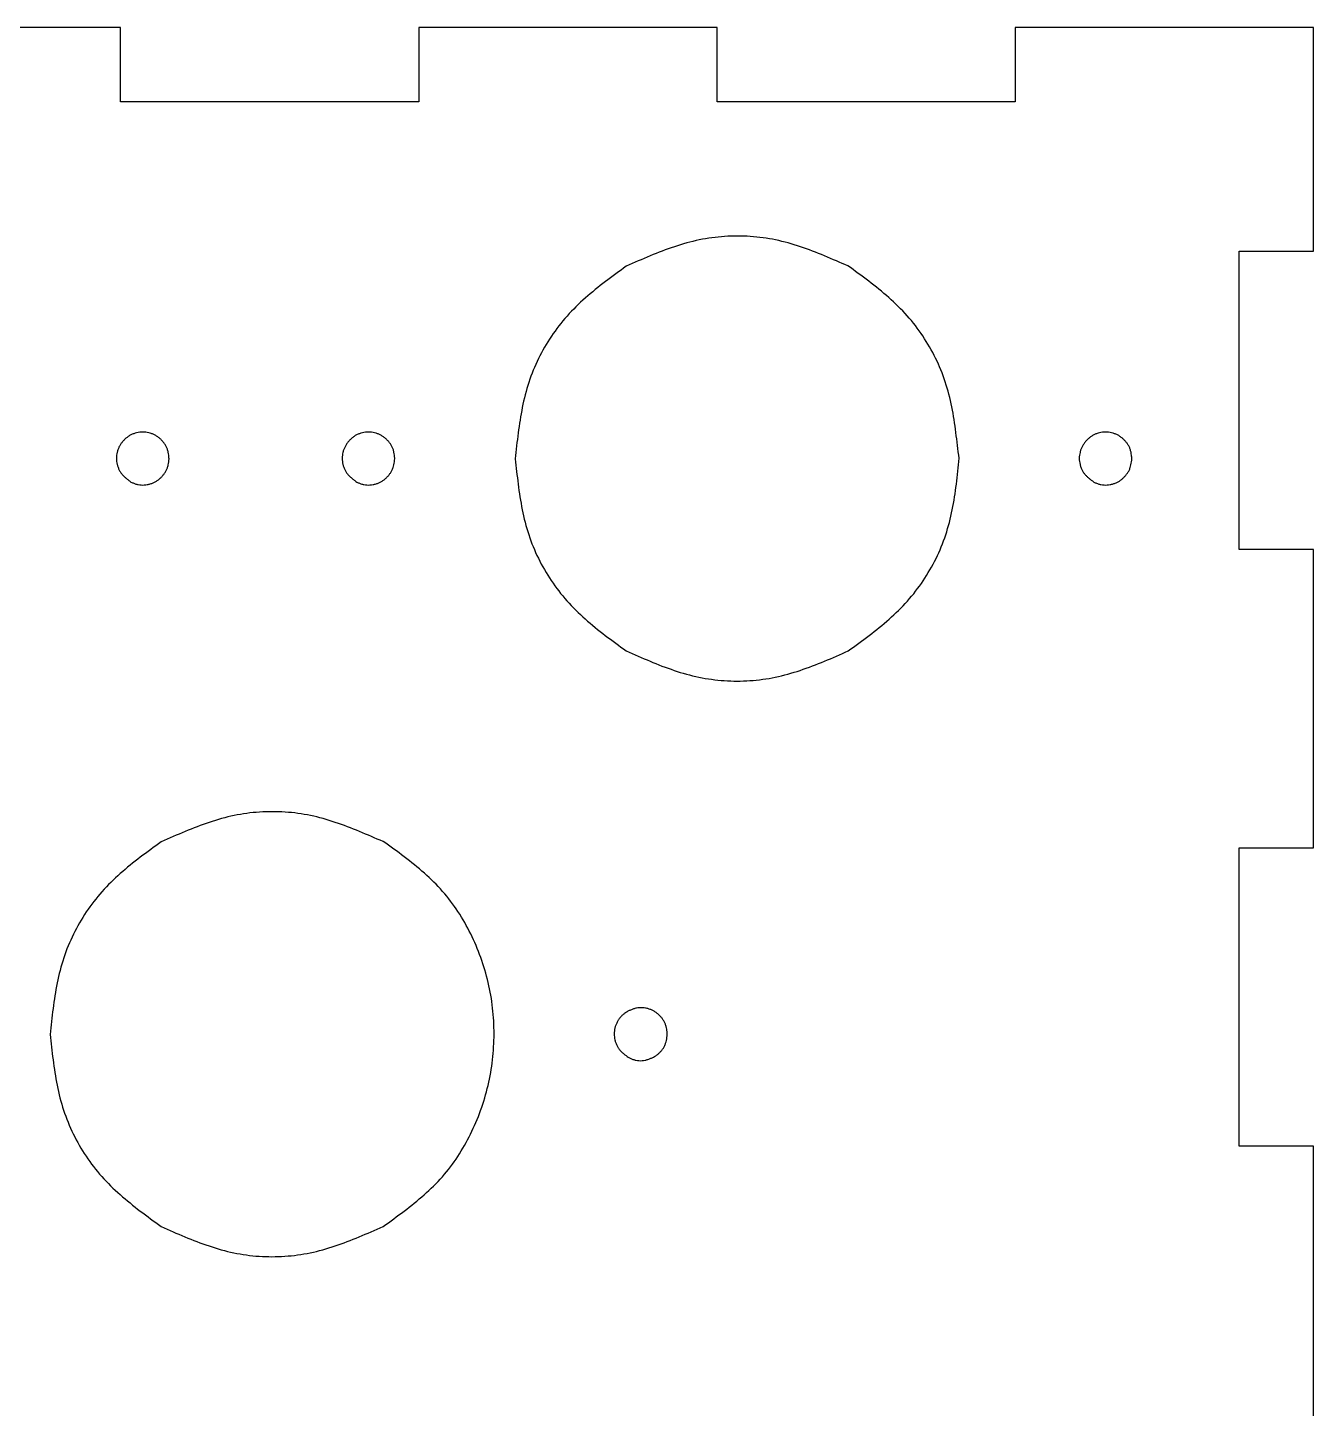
# Model space of a CAD drawing. Extents: x 610 to 1150, y 270 to 883.
# Drawn here: x 826.9 to 913.1, y 787.5 to 880.1 of the extents above; entities that cross this region are included whole.
import ezdxf

# ---------------------------------------------------------------- set-up
doc = ezdxf.new("R2010")
doc.units = 0
doc.layers.get('0').update_dxf_attribs({"linetype": 'CONTINUOUS'})

msp = doc.modelspace()

# ---------------------------------------------------------------- linework, layer by layer
at = {"color": 7}
for p, q in [((833.095668, 880.104822), (813.093591, 880.104822)), ((833.095668, 875.130761), (833.095668, 880.104822)), ((873.099821, 880.104822), (853.097744, 880.104822)), ((853.097744, 880.104822), (853.097744, 875.130761)), ((873.099821, 875.130761), (873.099821, 880.104822)), ((913.068705, 880.104822), (893.066629, 880.104822)), ((893.066629, 880.104822), (893.066629, 875.130761)), ((913.068705, 865.112075), (913.068705, 880.104822)), ((853.097744, 875.130761), (833.095668, 875.130761)), ((893.066629, 875.130761), (873.099821, 875.130761)), ((908.094645, 845.109998), (908.094645, 865.112075)), ((908.094645, 865.112075), (913.068705, 865.112075)), ((913.068705, 845.109998), (908.094645, 845.109998)), ((913.068705, 825.107921), (913.068705, 845.109998)), ((908.094645, 805.105845), (908.094645, 825.107921)), ((908.094645, 825.107921), (913.068705, 825.107921)), ((913.068705, 805.105845), (908.094645, 805.105845)), ((913.068705, 785.139037), (913.068705, 805.105845))]:
    msp.add_line(p, q, dxfattribs=at)
for points in [[(871.891284, 865.870635), (871.325946, 865.753825), (870.769116, 865.59703), (870.221501, 865.414312)], [(873.5913, 866.101288), (873.020243, 866.062901), (872.451585, 865.986406), (871.891284, 865.870635)], [(875.313442, 866.10154), (874.740191, 866.139954), (874.164537, 866.139821), (873.5913, 866.101288)], [(877.012982, 865.870635), (876.452908, 865.986788), (875.884367, 866.063282), (875.313442, 866.10154)], [(878.674874, 865.4145), (878.129936, 865.597179), (877.575733, 865.753927), (877.012982, 865.870635)], [(868.597721, 864.800039), (868.060536, 864.577279), (867.528739, 864.342035), (866.996942, 864.10679)], [(870.221501, 865.414312), (869.672282, 865.231059), (869.132333, 865.021732), (868.597721, 864.800039)], [(880.290834, 864.800186), (879.758864, 865.021896), (879.221531, 865.231246), (878.674874, 865.4145)], [(881.84856, 864.142059), (881.354636, 864.342083), (880.825443, 864.577376), (880.290834, 864.800186)], [(866.996942, 864.10679), (866.528008, 863.765837), (866.059074, 863.424883), (865.598251, 863.072983)], [(883.253058, 863.103603), (882.79034, 863.457105), (882.31945, 863.799582), (881.84856, 864.142059)], [(865.598251, 863.072983), (865.139687, 862.722808), (864.689154, 862.361794), (864.25657, 861.979638)], [(884.600111, 862.00518), (884.165852, 862.389157), (883.713501, 862.751839), (883.253058, 863.103603)], [(864.25657, 861.979638), (863.825316, 861.598658), (863.411901, 861.196665), (863.028906, 860.76722)], [(885.832258, 860.786826), (885.447983, 861.21842), (885.033038, 861.622382), (884.600111, 862.00518)], [(863.028906, 860.76722), (862.647403, 860.339447), (862.296084, 859.884434), (861.976817, 859.408148)], [(886.881354, 859.429818), (886.562974, 859.905305), (886.212642, 860.359603), (885.832258, 860.786826)], [(861.976817, 859.408148), (861.656265, 858.929943), (861.368025, 858.430293), (861.114469, 857.913437)], [(887.741206, 857.937821), (887.488426, 858.453722), (887.200993, 858.952449), (886.881354, 859.429818)], [(861.114469, 857.913437), (860.861905, 857.398602), (860.643755, 856.866696), (860.464141, 856.322325)], [(888.389192, 856.349763), (888.210377, 856.893093), (887.99298, 857.423976), (887.741206, 857.937821)], [(860.464141, 856.322325), (860.28311, 855.773659), (860.141226, 855.212331), (860.02657, 854.646045)], [(888.82435, 854.676096), (888.710551, 855.241489), (888.569482, 855.801952), (888.389192, 856.349763)], [(860.02657, 854.646045), (859.911568, 854.078045), (859.82396, 853.505057), (859.749813, 852.930529)], [(889.098454, 852.963194), (889.025218, 853.536829), (888.938504, 854.108943), (888.82435, 854.676096)], [(833.526308, 852.634467), (833.472168, 852.593498), (833.420385, 852.549428), (833.3712, 852.502632)], [(833.695399, 852.747593), (833.636876, 852.713257), (833.580416, 852.675411), (833.526308, 852.634467)], [(833.878157, 852.840587), (833.815468, 852.813242), (833.754386, 852.782201), (833.695399, 852.747593)], [(834.070735, 852.911439), (834.005231, 852.891611), (833.940889, 852.86795), (833.878157, 852.840587)], [(834.270285, 852.959259), (834.202907, 852.94726), (834.13624, 852.931267), (834.070735, 852.911439)], [(834.474487, 852.983301), (834.406027, 852.979295), (834.337799, 852.971283), (834.270285, 852.959259)], [(834.680094, 852.983302), (834.611636, 852.987307), (834.542945, 852.987307), (834.474487, 852.983301)], [(834.884384, 852.95926), (834.81684, 852.97128), (834.748583, 852.979295), (834.680094, 852.983302)], [(835.084085, 852.911439), (835.01853, 852.931268), (834.951812, 852.94726), (834.884384, 852.95926)], [(835.276721, 852.840587), (835.213975, 852.867966), (835.149611, 852.891619), (835.084085, 852.911439)], [(835.459244, 852.747593), (835.400353, 852.782227), (835.339343, 852.813262), (835.276721, 852.840587)], [(835.627811, 852.634485), (835.573882, 852.675418), (835.517603, 852.713272), (835.459244, 852.747593)], [(835.782668, 852.50265), (835.73351, 852.549377), (835.68184, 852.593476), (835.627811, 852.634485)], [(848.659652, 852.632307), (848.605439, 852.590463), (848.553709, 852.545424), (848.504637, 852.497665)], [(848.829248, 852.747593), (848.770418, 852.712707), (848.713797, 852.6741), (848.659652, 852.632307)], [(849.011713, 852.840975), (848.949059, 852.813615), (848.88805, 852.782462), (848.829248, 852.747593)], [(849.204384, 852.911703), (849.138837, 852.891967), (849.07445, 852.868372), (849.011713, 852.840975)], [(849.404135, 852.959259), (849.336699, 852.947329), (849.269961, 852.931447), (849.204384, 852.911703)], [(849.608401, 852.983196), (849.539924, 852.979194), (849.471679, 852.971209), (849.404135, 852.959259)], [(849.813984, 852.983231), (849.745532, 852.987213), (849.676851, 852.987195), (849.608401, 852.983196)], [(850.018232, 852.95926), (849.950702, 852.971263), (849.882458, 852.979248), (849.813984, 852.983231)], [(850.217911, 852.911462), (850.152364, 852.931289), (850.085654, 852.947276), (850.018232, 852.95926)], [(850.410558, 852.840599), (850.347809, 852.867982), (850.283441, 852.89164), (850.217911, 852.911462)], [(850.593092, 852.747593), (850.534198, 852.782231), (850.473184, 852.81327), (850.410558, 852.840599)], [(850.761667, 852.634473), (850.707734, 852.675408), (850.651454, 852.713268), (850.593092, 852.747593)], [(850.916529, 852.502644), (850.867371, 852.54937), (850.815696, 852.593465), (850.761667, 852.634473)], [(859.749813, 852.930529), (859.675304, 852.353185), (859.614388, 851.774287), (859.553472, 851.195388)], [(889.327299, 851.230684), (889.232042, 851.8087), (889.172054, 852.386716), (889.098454, 852.963194)], [(898.082781, 852.632307), (898.028566, 852.590463), (897.976831, 852.545427), (897.92776, 852.497666)], [(898.252383, 852.747593), (898.193552, 852.712706), (898.136929, 852.674099), (898.082781, 852.632307)], [(898.434847, 852.840975), (898.372193, 852.813614), (898.311185, 852.782462), (898.252383, 852.747593)], [(898.627519, 852.911703), (898.561971, 852.891967), (898.497584, 852.868372), (898.434847, 852.840975)], [(898.827269, 852.959259), (898.759833, 852.947329), (898.693095, 852.931447), (898.627519, 852.911703)], [(899.031535, 852.983196), (898.963058, 852.979195), (898.894814, 852.971209), (898.827269, 852.959259)], [(899.237111, 852.983231), (899.168661, 852.987214), (899.099982, 852.987195), (899.031535, 852.983196)], [(899.441341, 852.95926), (899.373817, 852.97126), (899.305578, 852.979247), (899.237111, 852.983231)], [(899.641038, 852.911462), (899.575485, 852.931289), (899.508769, 852.947276), (899.441341, 852.95926)], [(899.833693, 852.840599), (899.770941, 852.867983), (899.706571, 852.891642), (899.641038, 852.911462)], [(900.016227, 852.747593), (899.957334, 852.782232), (899.896319, 852.81327), (899.833693, 852.840599)], [(900.184795, 852.634473), (900.130865, 852.675408), (900.074587, 852.713268), (900.016227, 852.747593)], [(900.339653, 852.502643), (900.290494, 852.549368), (900.238823, 852.593464), (900.184795, 852.634473)], [(832.924535, 851.835601), (832.900152, 851.771356), (832.879675, 851.705624), (832.863207, 851.638906)], [(833.007045, 852.019659), (832.976022, 851.959967), (832.948406, 851.898496), (832.924535, 851.835601)], [(833.110022, 852.193135), (833.072508, 852.137285), (833.038072, 852.079361), (833.007045, 852.019659)], [(833.231584, 852.354316), (833.188185, 852.302841), (833.147563, 852.249026), (833.110022, 852.193135)], [(833.3712, 852.502632), (833.321984, 852.455807), (833.275371, 852.406253), (833.231584, 852.354316)], [(835.923084, 852.354317), (835.878873, 852.406141), (835.832038, 852.455721), (835.782668, 852.50265)], [(836.046611, 852.193106), (836.00841, 852.249038), (835.967045, 852.302786), (835.923084, 852.354317)], [(836.150528, 852.019618), (836.119549, 852.079555), (836.084649, 852.137412), (836.046611, 852.193106)], [(836.230133, 851.835601), (836.208103, 851.898729), (836.181242, 851.960195), (836.150528, 852.019618)], [(836.283911, 851.63903), (836.269929, 851.705551), (836.252526, 851.771434), (836.230133, 851.835601)], [(848.058384, 851.819937), (848.034719, 851.757229), (848.014605, 851.693176), (847.998262, 851.628174)], [(848.141123, 852.006356), (848.110078, 851.945833), (848.082402, 851.883578), (848.058384, 851.819937)], [(848.244029, 852.182397), (848.206567, 852.125643), (848.172162, 852.066866), (848.141123, 852.006356)], [(848.365434, 852.346485), (848.322093, 852.293992), (848.281529, 852.239208), (848.244029, 852.182397)], [(848.504637, 852.497665), (848.455522, 852.449863), (848.40907, 852.399335), (848.365434, 852.346485)], [(851.056934, 852.354316), (851.012726, 852.406138), (850.965897, 852.455718), (850.916529, 852.502644)], [(851.18046, 852.193105), (851.142259, 852.249037), (851.100893, 852.302785), (851.056934, 852.354316)], [(851.284377, 852.019618), (851.253398, 852.079555), (851.218498, 852.137412), (851.18046, 852.193105)], [(851.363982, 851.835601), (851.341952, 851.898729), (851.315091, 851.960195), (851.284377, 852.019618)], [(851.41776, 851.63903), (851.403778, 851.705551), (851.386375, 851.771434), (851.363982, 851.835601)], [(897.481519, 851.819937), (897.457854, 851.757229), (897.43774, 851.693176), (897.421396, 851.628175)], [(897.564253, 852.006356), (897.533211, 851.945833), (897.505536, 851.883577), (897.481519, 851.819937)], [(897.667153, 852.182397), (897.62969, 852.125645), (897.595288, 852.066866), (897.564253, 852.006356)], [(897.788568, 852.346485), (897.745225, 852.29399), (897.704655, 852.239209), (897.667153, 852.182397)], [(897.92776, 852.497666), (897.878648, 852.449864), (897.832203, 852.399333), (897.788568, 852.346485)], [(900.480069, 852.354316), (900.435858, 852.406139), (900.389023, 852.455717), (900.339653, 852.502643)], [(900.603595, 852.193106), (900.565394, 852.249038), (900.524029, 852.302787), (900.480069, 852.354316)], [(900.707512, 852.019618), (900.676533, 852.079555), (900.641633, 852.137412), (900.603595, 852.193106)], [(900.787117, 851.835601), (900.765087, 851.898729), (900.738226, 851.960195), (900.707512, 852.019618)], [(900.840895, 851.63903), (900.826913, 851.705551), (900.80951, 851.771434), (900.787117, 851.835601)], [(832.82594, 851.436197), (832.817617, 851.36803), (832.813418, 851.299355), (832.81349, 851.230684)], [(832.81349, 851.230684), (832.813562, 851.16209), (832.817896, 851.0935), (832.826316, 851.025422)], [(832.863207, 851.638906), (832.846734, 851.572164), (832.834271, 851.504436), (832.82594, 851.436197)], [(832.826316, 851.025422), (832.834745, 850.957278), (832.847268, 850.889646), (832.863678, 850.822976)], [(832.863678, 850.822976), (832.880132, 850.75613), (832.900494, 850.69025), (832.924535, 850.62574)], [(836.230134, 850.590471), (836.252527, 850.654632), (836.269933, 850.72051), (836.283918, 850.787025)], [(836.317563, 851.436374), (836.308624, 851.504272), (836.298006, 851.571975), (836.283911, 851.63903)], [(836.283918, 850.787025), (836.298016, 850.85408), (836.308637, 850.921782), (836.317575, 850.989681)], [(836.341179, 851.195388), (836.333876, 851.264017), (836.326573, 851.367943), (836.317563, 851.436374)], [(836.317575, 850.989681), (836.326584, 851.058117), (836.333882, 851.126753), (836.341179, 851.195388)], [(847.947339, 851.230684), (847.94713, 851.162134), (847.951567, 851.093574), (847.960007, 851.025528)], [(847.960753, 851.43079), (847.952169, 851.364444), (847.947543, 851.297569), (847.947339, 851.230684)], [(847.960007, 851.025528), (847.96846, 850.957366), (847.98093, 850.88972), (847.997351, 850.823046)], [(847.998262, 851.628174), (847.981923, 851.563189), (847.969352, 851.497255), (847.960753, 851.43079)], [(847.997351, 850.823046), (848.013823, 850.756168), (848.03427, 850.690267), (848.058384, 850.625741)], [(851.363982, 850.606134), (851.385624, 850.668786), (851.402643, 850.73301), (851.416502, 850.797839)], [(851.416502, 850.797839), (851.430465, 850.863152), (851.441219, 850.929078), (851.450413, 850.995199)], [(851.451412, 851.436374), (851.442473, 851.504272), (851.431855, 851.571975), (851.41776, 851.63903)], [(851.450413, 850.995199), (851.459673, 851.061797), (851.467351, 851.128593), (851.475028, 851.195388)], [(851.475028, 851.195388), (851.467725, 851.264017), (851.460422, 851.367943), (851.451412, 851.436374)], [(859.553472, 851.195388), (859.613459, 850.617366), (859.673446, 850.07464), (859.747042, 849.498155)], [(889.130946, 849.495542), (889.205457, 850.072887), (889.266378, 850.651785), (889.327299, 851.230684)], [(897.370447, 851.230684), (897.370235, 851.162134), (897.374677, 851.093574), (897.383121, 851.025528)], [(897.38388, 851.43079), (897.375291, 851.364444), (897.370653, 851.297569), (897.370447, 851.230684)], [(897.383121, 851.025528), (897.39158, 850.957366), (897.404054, 850.88972), (897.420479, 850.823047)], [(897.421396, 851.628175), (897.405056, 851.563189), (897.392485, 851.497255), (897.38388, 851.43079)], [(897.420479, 850.823047), (897.436954, 850.756168), (897.457404, 850.690267), (897.481519, 850.62574)], [(900.787117, 850.606134), (900.808756, 850.668786), (900.825768, 850.733011), (900.839626, 850.79784)], [(900.839626, 850.79784), (900.853587, 850.863153), (900.864345, 850.929079), (900.873542, 850.9952)], [(900.874547, 851.436374), (900.865608, 851.504272), (900.85499, 851.571975), (900.840895, 851.63903)], [(900.873542, 850.9952), (900.882805, 851.061797), (900.890484, 851.128593), (900.898163, 851.195388)], [(900.898163, 851.195388), (900.89086, 851.264017), (900.883557, 851.367943), (900.874547, 851.436374)], [(832.924535, 850.62574), (832.94815, 850.562377), (832.975314, 850.500335), (833.006027, 850.440094)], [(833.006027, 850.440094), (833.036657, 850.380018), (833.070816, 850.321732), (833.108552, 850.265825)], [(833.108552, 850.265825), (833.146043, 850.210279), (833.187065, 850.157081), (833.231584, 850.107025)], [(833.231584, 850.107025), (833.276317, 850.056729), (833.324583, 850.009605), (833.374892, 849.964878)], [(833.374892, 849.964878), (833.425491, 849.919893), (833.478159, 849.877332), (833.531753, 849.836007)], [(833.531753, 849.836007), (833.585676, 849.794429), (833.640537, 849.754102), (833.695399, 849.713775)], [(835.627705, 849.791411), (835.681754, 849.832429), (835.733434, 849.876549), (835.782598, 849.923299)], [(835.782598, 849.923299), (835.831993, 849.970269), (835.878849, 850.019892), (835.923085, 850.071756)], [(835.923085, 850.071756), (835.967049, 850.123303), (836.008425, 850.177063), (836.046634, 850.233007)], [(836.046634, 850.233007), (836.084668, 850.288697), (836.119564, 850.346551), (836.15054, 850.406484)], [(836.15054, 850.406484), (836.181248, 850.465898), (836.208104, 850.527354), (836.230134, 850.590471)], [(848.058384, 850.625741), (848.082067, 850.56237), (848.109286, 850.500325), (848.140024, 850.440064)], [(848.140024, 850.440064), (848.170661, 850.380003), (848.204792, 850.321714), (848.242501, 850.265801)], [(848.242501, 850.265801), (848.279958, 850.210264), (848.320944, 850.157072), (848.365433, 850.107025)], [(848.365433, 850.107025), (848.410147, 850.056724), (848.458399, 850.009601), (848.5087, 849.964878)], [(848.5087, 849.964878), (848.5593, 849.919889), (848.611973, 849.87733), (848.665573, 849.836007)], [(848.665573, 849.836007), (848.719506, 849.794428), (848.774377, 849.754101), (848.829248, 849.713775)], [(850.762037, 849.793577), (850.816154, 849.835475), (850.867776, 849.880566), (850.916829, 849.928277)], [(850.916829, 849.928277), (850.966125, 849.976225), (851.012826, 850.026821), (851.056934, 850.079587)], [(851.056934, 850.079587), (851.100872, 850.132152), (851.142236, 850.186871), (851.180443, 850.243734)], [(851.180443, 850.243734), (851.218458, 850.300313), (851.253347, 850.359016), (851.284325, 850.419764)], [(851.284325, 850.419764), (851.315043, 850.480001), (851.341915, 850.54225), (851.363982, 850.606134)], [(897.481519, 850.62574), (897.505202, 850.56237), (897.532421, 850.500325), (897.563158, 850.440064)], [(897.563158, 850.440064), (897.593794, 850.380003), (897.627926, 850.321713), (897.665636, 850.265801)], [(897.665636, 850.265801), (897.703093, 850.210264), (897.744081, 850.157073), (897.788569, 850.107024)], [(897.788569, 850.107024), (897.83328, 850.056725), (897.881526, 850.009599), (897.931824, 849.964877)], [(897.931824, 849.964877), (897.982424, 849.919887), (898.0351, 849.877329), (898.088702, 849.836007)], [(898.088702, 849.836007), (898.142637, 849.794429), (898.19751, 849.754102), (898.252383, 849.713775)], [(900.185172, 849.793577), (900.239289, 849.835475), (900.290911, 849.880566), (900.339964, 849.928277)], [(900.339964, 849.928277), (900.38926, 849.976225), (900.435961, 850.026821), (900.480069, 850.079587)], [(900.480069, 850.079587), (900.524007, 850.132152), (900.565371, 850.186871), (900.603577, 850.243734)], [(900.603577, 850.243734), (900.641592, 850.300313), (900.676481, 850.359016), (900.707459, 850.419763)], [(900.707459, 850.419763), (900.738178, 850.480001), (900.765053, 850.542249), (900.787117, 850.606134)], [(833.695399, 849.713775), (833.757937, 849.650064), (833.820475, 849.62165), (833.88369, 849.594763)], [(833.88369, 849.594763), (833.946451, 849.56807), (834.009879, 849.542883), (834.07448, 849.520913)], [(834.07448, 849.520913), (834.138626, 849.499098), (834.203929, 849.480456), (834.270285, 849.466813)], [(834.270285, 849.466813), (834.337065, 849.453082), (834.404911, 849.444414), (834.472993, 849.440278)], [(834.472993, 849.440278), (834.541625, 849.436108), (834.610496, 849.436544), (834.679083, 849.441083)], [(834.679083, 849.441083), (834.747941, 849.445641), (834.816512, 849.454335), (834.884384, 849.466812)], [(834.884384, 849.466812), (834.951923, 849.479229), (835.018769, 849.495392), (835.084486, 849.515304)], [(835.084486, 849.515304), (835.149936, 849.535134), (835.214266, 849.558682), (835.276992, 849.585943)], [(835.276992, 849.585943), (835.339516, 849.613117), (835.400447, 849.643981), (835.459244, 849.678479)], [(835.459244, 849.678479), (835.517584, 849.71271), (835.573822, 849.750519), (835.627705, 849.791411)], [(848.829248, 849.713775), (848.891794, 849.650056), (848.95434, 849.621633), (849.017563, 849.59474)], [(849.017563, 849.59474), (849.080325, 849.568042), (849.143754, 849.542853), (849.208359, 849.520884)], [(849.208359, 849.520884), (849.272494, 849.499074), (849.337788, 849.480439), (849.404135, 849.466813)], [(849.404135, 849.466813), (849.470896, 849.453102), (849.538723, 849.444462), (849.606783, 849.440349)], [(849.606783, 849.440349), (849.675409, 849.436201), (849.744271, 849.436656), (849.812849, 849.441189)], [(849.812849, 849.441189), (849.88173, 849.445742), (849.950324, 849.454409), (850.018232, 849.466812)], [(850.018232, 849.466812), (850.085829, 849.479159), (850.152746, 849.495208), (850.218535, 849.515033)], [(850.218535, 849.515033), (850.284029, 849.534769), (850.348404, 849.558248), (850.411134, 849.585544)], [(850.411134, 849.585544), (850.473625, 849.612735), (850.534483, 849.643714), (850.593093, 849.67848)], [(850.593093, 849.67848), (850.651733, 849.713263), (850.708123, 849.751836), (850.762037, 849.793577)], [(859.747042, 849.498155), (859.820276, 848.924517), (859.906985, 848.352401), (860.02114, 847.785246)], [(888.854195, 847.780027), (888.969193, 848.348028), (889.056798, 848.921016), (889.130946, 849.495542)], [(898.252383, 849.713775), (898.314929, 849.650056), (898.377474, 849.621633), (898.440697, 849.59474)], [(898.440697, 849.59474), (898.503459, 849.568042), (898.566889, 849.542853), (898.631494, 849.520884)], [(898.631494, 849.520884), (898.695629, 849.499074), (898.760922, 849.480439), (898.82727, 849.466813)], [(898.82727, 849.466813), (898.89403, 849.453101), (898.961858, 849.444461), (899.029918, 849.440348)], [(899.029918, 849.440348), (899.098541, 849.436201), (899.167401, 849.436655), (899.235976, 849.441189)], [(899.235976, 849.441189), (899.30485, 849.445742), (899.373438, 849.45441), (899.441341, 849.466812)], [(899.441341, 849.466812), (899.508943, 849.479159), (899.575867, 849.495208), (899.641662, 849.515033)], [(899.641662, 849.515033), (899.707158, 849.534769), (899.771536, 849.558248), (899.834269, 849.585544)], [(899.834269, 849.585544), (899.89676, 849.612735), (899.957618, 849.643714), (900.016228, 849.678479)], [(900.016228, 849.678479), (900.074868, 849.713262), (900.131258, 849.751836), (900.185172, 849.793577)], [(860.02114, 847.785246), (860.13494, 847.219852), (860.276016, 846.659389), (860.45631, 846.111579)], [(888.41663, 846.103747), (888.597663, 846.652412), (888.739543, 847.213741), (888.854195, 847.780027)], [(860.45631, 846.111579), (860.635128, 845.568253), (860.852525, 845.037374), (861.104296, 844.523531)], [(887.766283, 844.512633), (888.018853, 845.027468), (888.237013, 845.559374), (888.41663, 846.103747)], [(861.104296, 844.523531), (861.357077, 844.007629), (861.64451, 843.5089), (861.964149, 843.031529)], [(886.903936, 843.017917), (887.224482, 843.496128), (887.512723, 843.995778), (887.766283, 844.512633)], [(861.964149, 843.031529), (862.282528, 842.55604), (862.632859, 842.101741), (863.013243, 841.674516)], [(885.851865, 841.658827), (886.233367, 842.086602), (886.584675, 842.541625), (886.903936, 843.017917)], [(863.013243, 841.674516), (863.397517, 841.242922), (863.812461, 840.83896), (864.245385, 840.456161)], [(884.624201, 840.446426), (885.055455, 840.8274), (885.468875, 841.229383), (885.851865, 841.658827)], [(864.245385, 840.456161), (864.679642, 840.072184), (865.13199, 839.709501), (865.592432, 839.357738)], [(883.28252, 839.353088), (883.741083, 839.703262), (884.191614, 840.064275), (884.624201, 840.446426)], [(865.592432, 839.357738), (866.055153, 839.004234), (866.526047, 838.661758), (866.996942, 838.319282)], [(881.883829, 838.319282), (882.352763, 838.660235), (882.821697, 839.001188), (883.28252, 839.353088)], [(866.996942, 838.319282), (867.526134, 838.083989), (868.055327, 837.848696), (868.589935, 837.625886)], [(880.283044, 837.626033), (880.820231, 837.848793), (881.35203, 838.084037), (881.883829, 838.319282)], [(868.589935, 837.625886), (869.121904, 837.404177), (869.659234, 837.194828), (870.205888, 837.011572)], [(870.205888, 837.011572), (870.75082, 836.828894), (871.305017, 836.672145), (871.867762, 836.555437)], [(876.989487, 836.555437), (877.554821, 836.672248), (878.111647, 836.829043), (878.659258, 837.01176)], [(878.659258, 837.01176), (879.208479, 837.195014), (879.74843, 837.404341), (880.283044, 837.626033)], [(871.867762, 836.555437), (872.427838, 836.439283), (872.996382, 836.36279), (873.567309, 836.324532)], [(873.567309, 836.324532), (874.140564, 836.286118), (874.716222, 836.286252), (875.289463, 836.324785)], [(875.289463, 836.324785), (875.860522, 836.363172), (876.429183, 836.439666), (876.989487, 836.555437)], [(839.036544, 826.821394), (838.487323, 826.63814), (837.947372, 826.428812), (837.412757, 826.20712)], [(840.706328, 827.277717), (840.14099, 827.160908), (839.584159, 827.004112), (839.036544, 826.821394)], [(842.406332, 827.508356), (841.83528, 827.469971), (841.266626, 827.393483), (840.706328, 827.277717)], [(844.12848, 827.508615), (843.555227, 827.547026), (842.979572, 827.546889), (842.406332, 827.508356)], [(845.828026, 827.277716), (845.26795, 827.393869), (844.699407, 827.47036), (844.12848, 827.508615)], [(847.489918, 826.821582), (846.94498, 827.004261), (846.390778, 827.161009), (845.828026, 827.277716)], [(849.105878, 826.207267), (848.573908, 826.428977), (848.036575, 826.638327), (847.489918, 826.821582)], [(837.412757, 826.20712), (836.875566, 825.98436), (836.343763, 825.749116), (835.81196, 825.513872)], [(850.698873, 825.549141), (850.16968, 825.749165), (849.640487, 825.984458), (849.105878, 826.207267)], [(835.81196, 825.513872), (835.343026, 825.172916), (834.874092, 824.831961), (834.41327, 824.480058)], [(852.10958, 824.510684), (851.644963, 824.864443), (851.171918, 825.206792), (850.698873, 825.549141)], [(834.41327, 824.480058), (833.954707, 824.129882), (833.504177, 823.768865), (833.071595, 823.386708)], [(853.458185, 823.412262), (853.023934, 823.796915), (852.570912, 824.159425), (852.10958, 824.510684)], [(833.071595, 823.386708), (832.640349, 823.00573), (832.22694, 822.603742), (831.843951, 822.174301)], [(854.682572, 822.193907), (854.302161, 822.626444), (853.889429, 823.030272), (853.458185, 823.412262)], [(831.843951, 822.174301), (831.462448, 821.746528), (831.111128, 821.291515), (830.791861, 820.815228)], [(855.714933, 820.836911), (855.402109, 821.311992), (855.058087, 821.766937), (854.682572, 822.193907)], [(830.791861, 820.815228), (830.471309, 820.337024), (830.183068, 819.837375), (829.929513, 819.320519)], [(856.567225, 819.344926), (856.313744, 819.858939), (856.03018, 820.35815), (855.714933, 820.836911)], [(829.929513, 819.320519), (829.67695, 818.805684), (829.458801, 818.273777), (829.279185, 817.729407)], [(857.239505, 817.756844), (857.045731, 818.298249), (856.821629, 818.829042), (856.567225, 819.344926)], [(829.279185, 817.729407), (829.098151, 817.18074), (828.95626, 816.619413), (828.841603, 816.053127)], [(857.736246, 816.083106), (857.600773, 816.649738), (857.435681, 817.208729), (857.239505, 817.756844)], [(828.841603, 816.053127), (828.726599, 815.485127), (828.638995, 814.912139), (828.564852, 814.337611)], [(858.039594, 814.370169), (857.976809, 814.94635), (857.87123, 815.518521), (857.736246, 816.083106)], [(828.564852, 814.337611), (828.490345, 813.760267), (828.42943, 813.181368), (828.368516, 812.60247)], [(858.142317, 812.637765), (858.122273, 813.216563), (858.102229, 813.795361), (858.039594, 814.370169)], [(866.603586, 813.753539), (866.559055, 813.702565), (866.518073, 813.64846), (866.480636, 813.59204)], [(866.746736, 813.898189), (866.696449, 813.852608), (866.648234, 813.804647), (866.603586, 813.753539)], [(866.903639, 814.029709), (866.850013, 813.987491), (866.797326, 813.944044), (866.746736, 813.898189)], [(867.102696, 814.154674), (867.047783, 814.113433), (866.957601, 814.072193), (866.903639, 814.029709)], [(867.290975, 814.238391), (867.227764, 814.211505), (867.16523, 814.18309), (867.102696, 814.154674)], [(867.481771, 814.31224), (867.417168, 814.290271), (867.353738, 814.265085), (867.290975, 814.238391)], [(867.677583, 814.366341), (867.611224, 814.352697), (867.545919, 814.334055), (867.481771, 814.31224)], [(867.880289, 814.392876), (867.812208, 814.388739), (867.744362, 814.380071), (867.677583, 814.366341)], [(868.086372, 814.39207), (868.017788, 814.39661), (867.948919, 814.397045), (867.880289, 814.392876)], [(868.291653, 814.366341), (868.223788, 814.378817), (868.155223, 814.387512), (868.086372, 814.39207)], [(868.491763, 814.317849), (868.426043, 814.33776), (868.359195, 814.353923), (868.291653, 814.366341)], [(868.684282, 814.247209), (868.621552, 814.274471), (868.557217, 814.298019), (868.491763, 814.317849)], [(868.866541, 814.154674), (868.807743, 814.189173), (868.746809, 814.220036), (868.684282, 814.247209)], [(869.035003, 814.041742), (868.981119, 814.082634), (868.924881, 814.120444), (868.866541, 814.154674)], [(869.189895, 813.909854), (869.140731, 813.956604), (869.089051, 814.000724), (869.035003, 814.041742)], [(869.330382, 813.761398), (869.286146, 813.813262), (869.23929, 813.862885), (869.189895, 813.909854)], [(869.45393, 813.600146), (869.415722, 813.656091), (869.374346, 813.709851), (869.330382, 813.761398)], [(866.199194, 812.837407), (866.190514, 812.771222), (866.18575, 812.7045), (866.185491, 812.637765)], [(866.236832, 813.034574), (866.220547, 812.969645), (866.2079, 812.903796), (866.199194, 812.837407)], [(866.296536, 813.227018), (866.273195, 813.164), (866.25318, 813.09975), (866.236832, 813.034574)], [(866.378229, 813.415171), (866.347506, 813.354048), (866.320298, 813.291172), (866.296536, 813.227018)], [(866.480636, 813.59204), (866.442941, 813.535229), (866.408841, 813.476071), (866.378229, 813.415171)], [(869.557829, 813.42667), (869.526858, 813.486603), (869.491963, 813.544457), (869.45393, 813.600146)], [(869.637404, 813.242682), (869.615379, 813.305798), (869.588532, 813.367256), (869.557829, 813.42667)], [(869.691189, 813.046129), (869.677203, 813.112643), (869.659794, 813.17852), (869.637404, 813.242682)], [(869.724854, 812.843473), (869.715912, 812.911372), (869.705289, 812.979074), (869.691189, 813.046129)], [(869.748476, 812.60247), (869.741171, 812.706401), (869.733866, 812.775037), (869.724854, 812.843473)], [(828.368516, 812.60247), (828.428497, 812.024448), (828.488478, 811.481721), (828.562073, 810.905237)], [(858.037609, 810.902512), (858.101086, 811.478215), (858.121701, 812.05799), (858.142317, 812.637765)], [(866.185491, 812.637765), (866.185226, 812.56928), (866.189705, 812.500782), (866.198147, 812.432797)], [(866.198147, 812.432797), (866.206614, 812.364616), (866.219068, 812.296951), (866.23548, 812.230258)], [(866.23548, 812.230258), (866.251949, 812.163334), (866.272404, 812.097388), (866.296537, 812.032822)], [(866.296537, 812.032822), (866.320229, 811.969432), (866.347466, 811.907371), (866.378217, 811.847093)], [(869.558864, 811.825022), (869.589256, 811.885888), (869.615628, 811.94879), (869.637404, 812.013216)], [(869.637404, 812.013216), (869.658699, 812.076218), (869.675598, 812.140678), (869.689443, 812.205726)], [(869.689443, 812.205726), (869.703335, 812.270999), (869.714152, 812.336865), (869.72346, 812.402921)], [(869.72346, 812.402921), (869.732815, 812.469309), (869.740646, 812.535889), (869.748476, 812.60247)], [(866.378217, 811.847093), (866.408854, 811.787039), (866.442979, 811.728754), (866.480683, 811.672847)], [(866.480683, 811.672847), (866.51813, 811.617322), (866.559107, 811.564142), (866.603586, 811.514106)], [(866.603586, 811.514106), (866.648296, 811.463809), (866.696545, 811.41669), (866.746842, 811.37197)], [(866.746842, 811.37197), (866.797446, 811.326977), (866.850123, 811.284413), (866.903727, 811.243086)], [(866.903727, 811.243086), (866.957668, 811.201499), (867.012548, 811.161164), (867.067427, 811.120829)], [(867.067427, 811.120829), (867.129842, 811.057375), (867.192256, 811.029189), (867.255324, 811.002485)], [(867.255324, 811.002485), (867.318083, 810.975912), (867.381489, 810.950807), (867.44602, 810.9288)], [(868.452661, 810.928799), (868.517192, 810.950808), (868.580597, 810.975913), (868.643357, 811.002485)], [(868.643357, 811.002485), (868.70643, 811.029189), (868.768851, 811.057375), (868.831272, 811.08556)], [(868.831272, 811.08556), (868.921177, 811.12682), (868.975814, 811.168079), (869.029535, 811.21053)], [(869.029535, 811.21053), (869.083045, 811.252815), (869.135646, 811.296283), (869.186243, 811.342049)], [(869.186243, 811.342049), (869.236741, 811.387725), (869.285242, 811.43569), (869.330381, 811.486668)], [(869.330381, 811.486668), (869.375543, 811.537671), (869.41734, 811.59169), (869.455488, 811.648158)], [(869.455488, 811.648158), (869.493745, 811.704786), (869.528333, 811.763877), (869.558864, 811.825022)], [(828.562073, 810.905237), (828.635305, 810.331598), (828.722017, 809.759483), (828.83617, 809.192327)], [(857.731254, 809.187026), (857.86728, 809.752405), (857.973979, 810.325412), (858.037609, 810.902512)], [(867.44602, 810.9288), (867.510359, 810.906858), (867.575816, 810.887995), (867.642314, 810.873894)], [(867.642314, 810.873894), (867.709423, 810.859663), (867.777593, 810.850283), (867.846061, 810.845584)], [(867.846061, 810.845584), (867.914813, 810.840865), (867.983867, 810.840865), (868.052619, 810.845584)], [(868.052619, 810.845584), (868.121094, 810.850283), (868.18927, 810.859661), (868.256385, 810.873894)], [(868.256385, 810.873894), (868.322877, 810.887994), (868.388328, 810.906858), (868.452661, 810.928799)], [(828.83617, 809.192327), (828.949968, 808.626934), (829.091036, 808.06647), (829.271327, 807.51866)], [(857.231647, 807.510828), (857.42865, 808.059769), (857.594724, 808.619555), (857.731254, 809.187026)], [(829.271327, 807.51866), (829.450142, 806.975333), (829.667541, 806.444454), (829.919313, 805.930612)], [(856.556954, 805.919744), (856.812141, 806.436618), (857.036992, 806.968429), (857.231647, 807.510828)], [(829.919313, 805.930612), (830.172095, 805.41471), (830.459528, 804.915981), (830.779166, 804.43861)], [(855.702202, 804.425022), (856.018346, 804.904633), (856.302706, 805.404775), (856.556954, 805.919744)], [(830.779166, 804.43861), (831.097544, 803.963121), (831.447875, 803.508821), (831.828261, 803.081597)], [(854.666882, 803.065907), (855.043515, 803.493438), (855.388505, 803.949123), (855.702202, 804.425022)], [(831.828261, 803.081597), (832.212539, 802.650002), (832.627491, 802.246041), (833.060421, 801.863241)], [(853.446957, 801.853507), (853.87653, 802.233677), (854.287739, 802.635527), (854.666882, 803.065907)], [(833.060421, 801.863241), (833.494679, 801.479267), (833.947027, 801.116584), (834.407468, 800.764819)], [(852.103742, 800.760169), (852.563187, 801.10984), (853.014383, 801.470681), (853.446957, 801.853507)], [(834.407468, 800.764819), (834.870183, 800.411317), (835.341071, 800.06884), (835.81196, 799.726363)], [(850.698873, 799.726363), (851.169952, 800.067188), (851.64103, 800.408013), (852.103742, 800.760169)], [(835.81196, 799.726363), (836.341152, 799.491065), (836.870344, 799.255766), (837.404954, 799.032956)], [(837.404954, 799.032956), (837.936924, 798.811245), (838.474258, 798.601899), (839.020915, 798.418647)], [(847.474288, 798.418841), (848.02351, 798.602095), (848.563461, 798.811423), (849.098076, 799.033115)], [(849.098076, 799.033115), (849.635267, 799.255875), (850.16707, 799.491119), (850.698873, 799.726363)], [(839.020915, 798.418647), (839.565853, 798.235971), (840.120056, 798.079225), (840.682807, 797.962518)], [(845.804505, 797.962518), (846.369843, 798.079329), (846.926673, 798.236124), (847.474288, 798.418841)], [(840.682807, 797.962518), (841.242881, 797.846366), (841.811422, 797.769872), (842.382346, 797.731613)], [(842.382346, 797.731613), (842.955597, 797.693199), (843.531251, 797.693333), (844.104488, 797.731866)], [(844.104488, 797.731866), (844.675545, 797.770253), (845.244203, 797.846748), (845.804505, 797.962518)]]:
    msp.add_open_spline(points, degree=3, dxfattribs=at)

doc.saveas('drawing.dxf')
